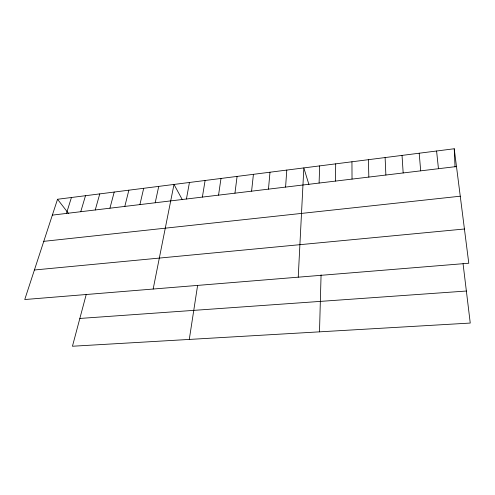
<?xml version="1.0" encoding="UTF-8"?>
<svg xmlns="http://www.w3.org/2000/svg" width="495" height="495" viewBox="0 0 495 495"><rect width="100%" height="100%" fill="white"/><g stroke="black" fill="none" stroke-linecap="round" stroke-linejoin="round"><path stroke-width="0.74" d="M335.449 181.096L335.697 163.851M319.498 331.848L321.076 274.83M319.096 183.063L319.659 165.893M298.231 277.181L303.837 167.904L308.905 184.487M285.584 187.091L286.791 170.076M268.463 189.146L269.992 172.217M251.584 191.175L253.428 174.327M234.946 193.174L237.093 176.406M218.549 195.148L220.987 178.454M189.282 339.434L197.573 285.652M202.375 197.09L205.103 180.477M186.429 199.009L189.437 182.469M153.159 289.037L173.986 184.437L182.315 199.695M155.201 202.764L158.74 186.38M139.906 204.602L143.699 188.298M124.814 206.415L128.861 190.185M109.933 208.203L114.215 192.048M86.272 294.296L72.449 346.24L470.25 323.062L463.06 263.699M95.244 209.973L99.767 193.892M80.753 211.712L85.505 195.704M66.46 213.432L71.428 197.499M57.531 199.268L24.75 299.537L468.784 263.235L454.224 148.76L57.531 199.268L68.452 213.376M52.346 215.127L456.489 166.543M43.777 241.343L460.257 196.206M34.409 269.992L464.428 228.999M79.843 318.452L466.37 291.035M436.584 151.006L438.459 168.715M419.191 153.221L420.688 170.849M402.033 155.405L403.165 172.953M454.224 148.76L455.029 166.933M385.11 157.559L385.883 175.032M368.416 159.681L368.837 177.08M351.945 161.778L352.032 179.103"/></g></svg>
